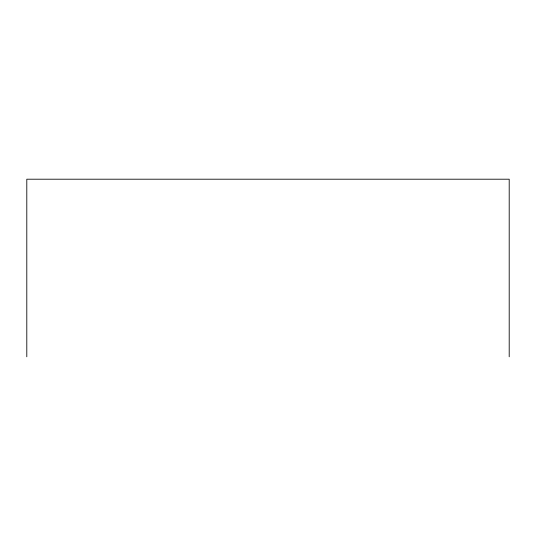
<?xml version="1.0" encoding="UTF-8"?>
<svg xmlns="http://www.w3.org/2000/svg" width="536" height="536" viewBox="0 0 536 536"><rect width="100%" height="100%" fill="white"/><g stroke="black" fill="none" stroke-linecap="round" stroke-linejoin="round"><path stroke-width="0.8" d="M509.2 356.795L509.2 179.205L26.8 179.205L26.8 356.795"/></g></svg>
